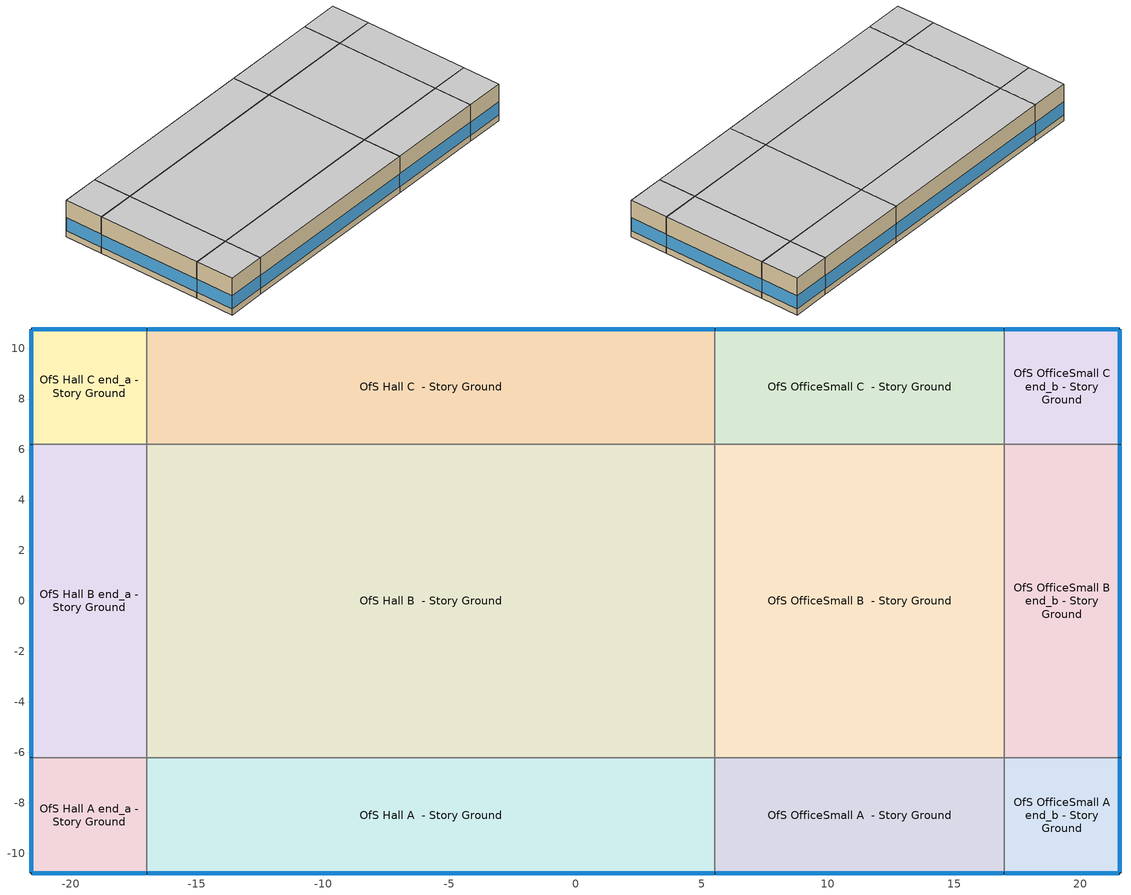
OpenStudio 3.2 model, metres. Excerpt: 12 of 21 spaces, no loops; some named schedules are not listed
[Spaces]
OfS Hall A end_a - Story Ground
 floor ground: -21.55,-10.78 -21.55,-6.2 -16.98,-6.2 -16.98,-10.78 z0
 wall outside: -21.55,-6.2 -21.55,-10.78 -16.98,-10.78 z0:4.57
 wall to OfS Hall B end_a - Story Ground: -16.98,-6.2 -21.55,-6.2 z0:4.57
 wall to OfS Hall A  - Story Ground: -16.98,-10.78 -16.98,-6.2 z0:4.57
 window: -21.55,-6.23 -21.55,-10.75 / -21.53,-10.78 -17.01,-10.78 z0.76:2.38
 ceiling adiabatic (DEER Carpeted 4in Slab Floor): -16.98,-10.78 -16.98,-6.2 -21.55,-6.2 -21.55,-10.78 z4.57
OfS Hall B end_a - Story Ground
 floor ground: -21.55,-6.2 -21.55,6.2 -16.98,6.2 -16.98,-6.2 z0
 wall outside: -21.55,6.2 -21.55,-6.2 z0:4.57
 wall to OfS Hall C end_a - Story Ground: -16.98,6.2 -21.55,6.2 z0:4.57
 wall to OfS Hall B  - Story Ground: -16.98,-6.2 -16.98,6.2 z0:4.57
 window: -21.55,6.18 -21.55,-6.18 z0.76:2.37
 ceiling adiabatic (DEER Carpeted 4in Slab Floor): -16.98,-6.2 -16.98,6.2 -21.55,6.2 -21.55,-6.2 z4.57
OfS Hall C end_a - Story Ground
 floor ground: -21.55,6.2 -21.55,10.78 -16.98,10.78 -16.98,6.2 z0
 wall outside: -16.98,10.78 -21.55,10.78 -21.55,6.2 z0:4.57
 wall to OfS Hall C  - Story Ground: -16.98,6.2 -16.98,10.78 z0:4.57
 window: -21.55,10.75 -21.55,6.23 / -17.01,10.78 -21.53,10.78 z0.76:2.38
 ceiling adiabatic (DEER Carpeted 4in Slab Floor): -16.98,6.2 -16.98,10.78 -21.55,10.78 -21.55,6.2 z4.57
OfS Hall A  - Story Ground
 floor ground: -16.98,-10.78 -16.98,-6.2 5.53,-6.2 5.53,-10.78 z0
 wall outside: -16.98,-10.78 5.53,-10.78 z0:4.57
 wall to OfS Hall B  - Story Ground: 5.53,-6.2 -16.98,-6.2 z0:4.57
 wall to OfS OfficeSmall A  - Story Ground: 5.53,-10.78 5.53,-6.2 z0:4.57
 window: -16.96,-10.78 5.5,-10.78 z0.76:2.37
 ceiling adiabatic (DEER Carpeted 4in Slab Floor): 5.53,-10.78 5.53,-6.2 -16.98,-6.2 -16.98,-10.78 z4.57
OfS Hall B  - Story Ground
 floor ground: -16.98,-6.2 -16.98,6.2 5.53,6.2 5.53,-6.2 z0
 wall to OfS Hall C  - Story Ground: 5.53,6.2 -16.98,6.2 z0:4.57
 wall to OfS OfficeSmall B  - Story Ground: 5.53,-6.2 5.53,6.2 z0:4.57
 ceiling adiabatic (DEER Carpeted 4in Slab Floor): 5.53,-6.2 5.53,6.2 -16.98,6.2 -16.98,-6.2 z4.57
OfS Hall C  - Story Ground
 floor ground: -16.98,6.2 -16.98,10.78 5.53,10.78 5.53,6.2 z0
 wall outside: 5.53,10.78 -16.98,10.78 z0:4.57
 wall to OfS OfficeSmall C  - Story Ground: 5.53,6.2 5.53,10.78 z0:4.57
 window: 5.5,10.78 -16.96,10.78 z0.76:2.37
 ceiling adiabatic (DEER Carpeted 4in Slab Floor): 5.53,6.2 5.53,10.78 -16.98,10.78 -16.98,6.2 z4.57
OfS OfficeSmall A  - Story Ground
 floor ground: 5.53,-10.78 5.53,-6.2 16.98,-6.2 16.98,-10.78 z0
 wall outside: 5.53,-10.78 16.98,-10.78 z0:4.57
 wall to OfS OfficeSmall B  - Story Ground: 16.98,-6.2 5.53,-6.2 z0:4.57
 wall to OfS OfficeSmall A end_b - Story Ground: 16.98,-10.78 16.98,-6.2 z0:4.57
 window: 5.55,-10.78 16.96,-10.78 z0.76:2.37
 ceiling adiabatic (DEER Carpeted 4in Slab Floor): 16.98,-10.78 16.98,-6.2 5.53,-6.2 5.53,-10.78 z4.57
OfS OfficeSmall B  - Story Ground
 floor ground: 5.53,-6.2 5.53,6.2 16.98,6.2 16.98,-6.2 z0
 wall to OfS OfficeSmall C  - Story Ground: 16.98,6.2 5.53,6.2 z0:4.57
 wall to OfS OfficeSmall B end_b - Story Ground: 16.98,-6.2 16.98,6.2 z0:4.57
 ceiling adiabatic (DEER Carpeted 4in Slab Floor): 16.98,-6.2 16.98,6.2 5.53,6.2 5.53,-6.2 z4.57
OfS OfficeSmall C  - Story Ground
 floor ground: 5.53,6.2 5.53,10.78 16.98,10.78 16.98,6.2 z0
 wall outside: 16.98,10.78 5.53,10.78 z0:4.57
 wall to OfS OfficeSmall C end_b - Story Ground: 16.98,6.2 16.98,10.78 z0:4.57
 window: 16.96,10.78 5.55,10.78 z0.76:2.37
 ceiling adiabatic (DEER Carpeted 4in Slab Floor): 16.98,6.2 16.98,10.78 5.53,10.78 5.53,6.2 z4.57
OfS OfficeSmall A end_b - Story Ground
 floor ground: 16.98,-10.78 16.98,-6.2 21.55,-6.2 21.55,-10.78 z0
 wall outside: 16.98,-10.78 21.55,-10.78 21.55,-6.2 z0:4.57
 wall to OfS OfficeSmall B end_b - Story Ground: 21.55,-6.2 16.98,-6.2 z0:4.57
 window: 17.01,-10.78 21.53,-10.78 / 21.55,-10.75 21.55,-6.23 z0.76:2.38
 ceiling adiabatic (DEER Carpeted 4in Slab Floor): 21.55,-10.78 21.55,-6.2 16.98,-6.2 16.98,-10.78 z4.57
OfS OfficeSmall B end_b - Story Ground
 floor ground: 16.98,-6.2 16.98,6.2 21.55,6.2 21.55,-6.2 z0
 wall outside: 21.55,-6.2 21.55,6.2 z0:4.57
 wall to OfS OfficeSmall C end_b - Story Ground: 21.55,6.2 16.98,6.2 z0:4.57
 window: 21.55,-6.18 21.55,6.18 z0.76:2.37
 ceiling adiabatic (DEER Carpeted 4in Slab Floor): 21.55,-6.2 21.55,6.2 16.98,6.2 16.98,-6.2 z4.57
OfS OfficeSmall C end_b - Story Ground
 floor ground: 16.98,6.2 16.98,10.78 21.55,10.78 21.55,6.2 z0
 wall outside: 21.55,6.2 21.55,10.78 16.98,10.78 z0:4.57
 window: 21.53,10.78 17.01,10.78 / 21.55,6.23 21.55,10.75 z0.76:2.38
 ceiling adiabatic (DEER Carpeted 4in Slab Floor): 21.55,6.2 21.55,10.78 16.98,10.78 16.98,6.2 z4.57
[Site]
San Francisco Intl Ap: Latitude {deg}=37.62; Longitude {deg}=-122.4; Time Zone {hr}=-8; Elevation {m}=2; Terrain=City
[Site:WaterMainsTemperature]
Calculation Method=Correlation; Annual Average Outdoor Air Temperature {C}=13.7833; Maximum Difference In Monthly Average Outdoor Air Temperatures {deltaC}=7.1
[SizingPeriod:DesignDay] Barometric Pressure {Pa}=101301; Sky Clearness=0; Rain Indicator=0; Snow Indicator=0; Day of Month=21; Daylight Saving Time Indicator=0; Humidity Indicating Type=Wetbulb; Dry-Bulb Temperature Range Modifier Type=DefaultMultipliers
Name | Maximum Dry-Bulb Temperature {C} | Daily Dry-Bulb Temperature Range {deltaC} | Humidity Indicating Conditions at Maximum Dry-Bulb | Wind Speed {m/s} | Wind Direction {deg} | Month | Day Type | Solar Model Indicator | ASHRAE Taub | ASHRAE Taud
San Francisco Intl Ap Ann Clg .4% Condns DB=>MWB 1 | 28.3 | 8.5 | 17.2 | 5.9 | 310 | 8 | SummerDesignDay | ASHRAETau | 0.365 | 2.435
San Francisco Intl Ap Ann Clg .4% Condns WB=>MDB 1 | 25.7 | 8.5 | 18.6 | 5.9 | 310 | 8 | SummerDesignDay | ASHRAETau | 0.365 | 2.435
San Francisco Intl Ap Ann Htg 99.6% Condns DB 1 | 3.8 | 0 | 3.8 | 2.2 | 150 | 1 | WinterDesignDay | ASHRAEClearSky
[ClimateZones]
Climate Zone Institution Name 1=CEC; Climate Zone Document Name 1=California Climate Zone Descriptions; Climate Zone Document Year 1=1995; Climate Zone Value 1=1; Climate Zone Institution Name 2=ASHRAE; Climate Zone Document Name 2=ANSI/ASHRAE Standard 169; Climate Zone Document Year 2=2006
[Building]
DEER 2015|OfS: Default Construction Set=Res DEER 2015 - OfS - CEC T24-CEC1; Default Schedule Set=Building Default Schedule Set; Standards Building Type=OfS
[Site:GroundTemperature:FCfactorMethod]
January Ground Temperature {C}=11.1; February Ground Temperature {C}=9; March Ground Temperature {C}=8.5; April Ground Temperature {C}=9.3; May Ground Temperature {C}=8.1; June Ground Temperature {C}=9.1; July Ground Temperature {C}=8.4; August Ground Temperature {C}=11.2; September Ground Temperature {C}=12.5; October Ground Temperature {C}=13.5; November Ground Temperature {C}=13.7; December Ground Temperature {C}=12.5
[DefaultConstructionSet]
Res DEER 2015 - OfS - CEC T24-CEC1: Default Exterior Surface Constructions=Default Surface Constructions 1; Default Interior Surface Constructions=Default Surface Constructions 2; Default Ground Contact Surface Constructions=Default Surface Constructions 3; Default Exterior SubSurface Constructions=Default Sub Surface Constructions 1; Default Interior SubSurface Constructions=Default Sub Surface Constructions 2; Interior Partition Construction=Typical Interior Partition
[DefaultSurfaceConstructions]
Name | Floor Construction | Wall Construction | Roof Ceiling Construction
Default Surface Constructions 1 | DEER Uncarpeted 6in Slab Floor | DEER Insulated Wood Framed Exterior Wall R-12.47 | DEER Wood Framed Roof R-20.41
Default Surface Constructions 2 | DEER Carpeted 4in Slab Floor | Typical Interior Wall | DEER Carpeted 4in Slab Floor
Default Surface Constructions 3 | DEER Carpeted 6in Slab Floor | Typical Uninsulated Basement Mass Wall
[Construction]
DEER Uncarpeted 6in Slab Floor: Typical Insulation R-10.97, 6 in. Normalweight Concrete Floor
DEER Insulated Wood Framed Exterior Wall R-12.47: 25mm Stucco, 5/8 in. Gypsum Board, Typical Insulation R-10.97, 5/8 in. Gypsum Board
DEER Wood Framed Roof R-20.41: Roof Membrane, Typical Insulation R-19.9, Metal Roof Surface
DEER Carpeted 4in Slab Floor: Typical Insulation, 4 in. Normalweight Concrete Floor, Typical Carpet Pad
Typical Interior Wall: G01 13mm gypsum board, G01 13mm gypsum board
DEER Carpeted 6in Slab Floor: 6 in. Normalweight Concrete Floor, Typical Carpet Pad
Typical Uninsulated Basement Mass Wall: 8 in. Concrete Block Basement Wall
DEER Metal Framed Window U-0.47 SHGC 0.49: Simple Glazing U-0.47 SHGC 0.49
DEER Metal Framed Window U-0.47 SHGC 0.49 1: Simple Glazing U-0.47 SHGC 0.49 1
Typical Uninsulated Swinging Door: Typical Insulation
U 0.98 SHGC 0.68 Sgl Ref-B-H Clr 6mm: REF B CLEAR HI 6MM
Typical Insulated Metal Door: F08 Metal surface, Typical Insulation
DEER Skylight U-1.11 SHGC 0.79: Simple Glazing U-1.23 SHGC 0.79
Typical Interior Window: Clear 3mm
Typical Interior Door; Typical Interior Partition: G05 25mm wood
InteriorFurnishings 1: Std Wood 6inch 1
[Material:NoMass] Roughness=Smooth; Thermal Absorptance=0.9; Solar Absorptance=0.7
Name | Thermal Resistance {m2-K/W} | Visible Absorptance
Typical Insulation R-10.97 | 1.93192 | 0.7
Typical Insulation R-19.9 | 3.50475 | 0.7
Typical Insulation | 0.0282222 | 0.7
Typical Carpet Pad | 0.21648 | 0.8
[Material] Thermal Absorptance=0.9
Name | Roughness | Thickness {m} | Conductivity {W/m-K} | Density {kg/m3} | Specific Heat {J/kg-K} | Solar Absorptance | Visible Absorptance
6 in. Normalweight Concrete Floor | MediumRough | 0.1524 | 2.31 | 2322 | 832 | 0.7 | 0.7
25mm Stucco | Smooth | 0.0254 | 0.72 | 1856 | 840 | 0.7 | 0.7
5/8 in. Gypsum Board | MediumSmooth | 0.0159 | 0.16 | 800 | 1090 | 0.7 | 0.7
Roof Membrane | VeryRough | 0.0095 | 0.16 | 1121.29 | 1460 | 0.7 | 0.7
Metal Roof Surface; F08 Metal surface | Smooth | 0.0008 | 45.28 | 7824 | 500 | 0.7 | 0.7
4 in. Normalweight Concrete Floor | MediumRough | 0.1016 | 2.31 | 2322 | 832 | 0.7 | 0.7
G01 13mm gypsum board | Smooth | 0.0127 | 0.160031 | 800.001 | 1090.73 | 0.7 | 0.5
8 in. Concrete Block Basement Wall | MediumRough | 0.2032 | 1.326 | 1842 | 912 | 0.7 | 0.7
G05 25mm wood | MediumSmooth | 0.0254 | 0.15 | 608 | 1630 | 0.5 | 0.5
Std Wood 6inch 1 | MediumSmooth | 0.15 | 0.12 | 540 | 1210 | 0.7 | 0.7
[DefaultSubSurfaceConstructions]
Name | Fixed Window Construction | Operable Window Construction | Door Construction | Glass Door Construction | Overhead Door Construction | Skylight Construction | Tubular Daylight Dome Construction | Tubular Daylight Diffuser Construction
Default Sub Surface Constructions 1 | DEER Metal Framed Window U-0.47 SHGC 0.49 | DEER Metal Framed Window U-0.47 SHGC 0.49 1 | Typical Uninsulated Swinging Door | U 0.98 SHGC 0.68 Sgl Ref-B-H Clr 6mm | Typical Insulated Metal Door | DEER Skylight U-1.11 SHGC 0.79 | Typical Interior Window | Typical Interior Window
Default Sub Surface Constructions 2 | Typical Interior Window | Typical Interior Window | Typical Interior Door
[WindowMaterial:SimpleGlazingSystem] Visible Transmittance=0.25
Name | U-Factor {W/m2-K} | Solar Heat Gain Coefficient
Simple Glazing U-0.47 SHGC 0.49; Simple Glazing U-0.47 SHGC 0.49 1 | 2.66878 | 0.49
Simple Glazing U-1.23 SHGC 0.79 | 7 | 0.79
[WindowMaterial:Glazing] Optical Data Type=SpectralAverage; Infrared Transmittance at Normal Incidence=0; Front Side Infrared Hemispherical Emissivity=0.84; Conductivity {W/m-K}=0.9; Dirt Correction Factor for Solar and Visible Transmittance=1; Solar Diffusing=No
Name | Thickness {m} | Solar Transmittance at Normal Incidence | Front Side Solar Reflectance at Normal Incidence | Back Side Solar Reflectance at Normal Incidence | Visible Transmittance at Normal Incidence | Front Side Visible Reflectance at Normal Incidence | Back Side Visible Reflectance at Normal Incidence | Back Side Infrared Hemispherical Emissivity
REF B CLEAR HI 6MM | 0.006 | 0.24 | 0.16 | 0.32 | 0.3 | 0.16 | 0.29 | 0.6
Clear 3mm | 0.003 | 0.837 | 0.075 | 0.075 | 0.898 | 0.081 | 0.081 | 0.84
[SpaceType] Standards Building Type=OfS
Name | Default Schedule Set | Design Specification Outdoor Air Object | Standards Space Type
OfS Hall - DEER 2015 | OfS Hall Schedule Set | OfS Hall Ventilation | Hall
OfS OfficeSmall - DEER 2015 | OfS OfficeSmall Schedule Set | OfS OfficeSmall Ventilation | OfficeSmall
[BuildingStory]
Story Ground: Nominal Z Coordinate {m}=0; Nominal Floor to Floor Height {m}=4.572
[Space] Building Story=Story Ground
Name | Space Type | Thermal Zone
OfS Hall A end_a - Story Ground | OfS Hall - DEER 2015 | Zone OfS Hall A end_a - Story Ground
OfS Hall B end_a - Story Ground | OfS Hall - DEER 2015 | Zone OfS Hall B end_a - Story Ground
OfS Hall C end_a - Story Ground | OfS Hall - DEER 2015 | Zone OfS Hall C end_a - Story Ground
OfS Hall A  - Story Ground | OfS Hall - DEER 2015 | Zone OfS Hall A  - Story Ground
OfS Hall B  - Story Ground | OfS Hall - DEER 2015 | Zone OfS Hall B  - Story Ground
OfS Hall C  - Story Ground | OfS Hall - DEER 2015 | Zone OfS Hall C  - Story Ground
OfS OfficeSmall A  - Story Ground | OfS OfficeSmall - DEER 2015 | Zone OfS OfficeSmall A  - Story Ground
OfS OfficeSmall B  - Story Ground | OfS OfficeSmall - DEER 2015 | Zone OfS OfficeSmall B  - Story Ground
OfS OfficeSmall C  - Story Ground | OfS OfficeSmall - DEER 2015 | Zone OfS OfficeSmall C  - Story Ground
OfS OfficeSmall A end_b - Story Ground | OfS OfficeSmall - DEER 2015 | Zone OfS OfficeSmall A end_b - Story Ground
OfS OfficeSmall B end_b - Story Ground | OfS OfficeSmall - DEER 2015 | Zone OfS OfficeSmall B end_b - Story Ground
OfS OfficeSmall C end_b - Story Ground | OfS OfficeSmall - DEER 2015 | Zone OfS OfficeSmall C end_b - Story Ground
[ThermalZone] Multiplier=1; Use Ideal Air Loads=No
Name | Thermostat
Zone OfS Hall A end_a - Story Ground | OfS Hall - DEER 2015 Thermostat 1
Zone OfS Hall B end_a - Story Ground | OfS Hall - DEER 2015 Thermostat 3
Zone OfS Hall C end_a - Story Ground | OfS Hall - DEER 2015 Thermostat 5
Zone OfS Hall A  - Story Ground | OfS Hall - DEER 2015 Thermostat
Zone OfS Hall B  - Story Ground | OfS Hall - DEER 2015 Thermostat 2
Zone OfS Hall C  - Story Ground | OfS Hall - DEER 2015 Thermostat 4
Zone OfS OfficeSmall A  - Story Ground | OfS OfficeSmall - DEER 2015 Thermostat
Zone OfS OfficeSmall B  - Story Ground | OfS OfficeSmall - DEER 2015 Thermostat 5
Zone OfS OfficeSmall C  - Story Ground | OfS OfficeSmall - DEER 2015 Thermostat 10
Zone OfS OfficeSmall A end_b - Story Ground | OfS OfficeSmall - DEER 2015 Thermostat 3
Zone OfS OfficeSmall B end_b - Story Ground | OfS OfficeSmall - DEER 2015 Thermostat 8
Zone OfS OfficeSmall C end_b - Story Ground | OfS OfficeSmall - DEER 2015 Thermostat 13
[People:Definition] Number of People Calculation Method=People/Area; Fraction Radiant=0.3
Name | People per Space Floor Area {person/m2}
OfS Hall People Definition | 0.0721182
OfS OfficeSmall People Definition | 0.0473612
[People] Work Efficiency Schedule=Work Efficiency Schedule; Clothing Insulation Schedule=Clothing Schedule; Air Velocity Schedule=Air Velocity Schedule; Multiplier=1
Name | People Definition | Space or SpaceType
OfS Hall People | OfS Hall People Definition | OfS Hall - DEER 2015
OfS OfficeSmall People | OfS OfficeSmall People Definition | OfS OfficeSmall - DEER 2015
[Lights:Definition] Design Level Calculation Method=Watts/Area
Name | Watts per Space Floor Area {W/m2}
OfS Hall Lights Definition | 6.45835
OfS OfficeSmall Lights Definition | 13.9931
[Lights] Fraction Replaceable=0
Name | Lights Definition | Space or SpaceType
OfS Hall Lights | OfS Hall Lights Definition | OfS Hall - DEER 2015
OfS OfficeSmall Lights | OfS OfficeSmall Lights Definition | OfS OfficeSmall - DEER 2015
[ElectricEquipment:Definition]
Name | Design Level Calculation Method | Watts per Space Floor Area {W/m2} | Fraction Latent | Fraction Radiant | Fraction Lost | Design Level {W}
OfS Hall Elec Equip Definition | Watts/Area | 2.15278 | 0 | 0.5 | 0
OfS OfficeSmall Elec Equip Definition | Watts/Area | 16.1459 | 0 | 0.5 | 0
Elevator Lift Motor | EquipmentLevel |  | 0 | 0 | 1 | 16055
Elevator Fan | EquipmentLevel |  |  | 0.5 |  | 74.7252
Elevator Lights | EquipmentLevel |  |  | 0.5 |  | 88.9586
[ElectricEquipment]
Name | Electric Equipment Definition | Space or SpaceType | Schedule | Multiplier
OfS Hall Elec Equip | OfS Hall Elec Equip Definition | OfS Hall - DEER 2015
OfS OfficeSmall Elec Equip | OfS OfficeSmall Elec Equip Definition | OfS OfficeSmall - DEER 2015
1 Elevator Lift Motors | Elevator Lift Motor | OfS Hall B  - Story Ground | Elevator Schedule 1 | 1
1 Elevator Fans | Elevator Fan | OfS Hall B  - Story Ground | Elevator Schedule 3 | 1
1 Elevator Lights | Elevator Lights | OfS Hall B  - Story Ground | Elevator Schedule 2 | 1
[DesignSpecification:OutdoorAir] Outdoor Air Method=Sum
Name | Outdoor Air Flow per Floor Area {m3/s-m2}
OfS Hall Ventilation | 0.000254
OfS OfficeSmall Ventilation | 0.0004572
[DefaultScheduleSet]
Name | Number of People Schedule | People Activity Level Schedule | Lighting Schedule | Electric Equipment Schedule | Infiltration Schedule | Hours of Operation Schedule
OfS Hall Schedule Set | D_OfS_All_Occup_Yr | DEER Activity 147W/person | D17_OfS_Hall_LF_Yr | D_OfS_All_Misc_Yr | D_OfS_All_C_Inf_Yr
OfS OfficeSmall Schedule Set | D_OfS_All_Occup_Yr | DEER Activity 132W/person | D17_OfS_OffSm_LF_Yr | D_OfS_All_Misc_Yr | D_OfS_All_C_Inf_Yr
Building Default Schedule Set |  |  |  |  |  | Building Hours of Operation NonResidential
[SpaceInfiltration:DesignFlowRate] Schedule=Always On Discrete; Design Flow Rate Calculation Method=Flow/ExteriorArea; Flow per Exterior Surface Area {m3/s-m2}=0.000193256; Constant Term Coefficient=0; Temperature Term Coefficient=0; Velocity Term Coefficient=0.224; Velocity Squared Term Coefficient=0
Name | Space or SpaceType
OfS Hall A  - Story Ground Infiltration | OfS Hall A  - Story Ground
OfS Hall A end_a - Story Ground Infiltration | OfS Hall A end_a - Story Ground
OfS Hall B end_a - Story Ground Infiltration | OfS Hall B end_a - Story Ground
OfS Hall C  - Story Ground Infiltration | OfS Hall C  - Story Ground
OfS Hall C end_a - Story Ground Infiltration | OfS Hall C end_a - Story Ground
OfS OfficeSmall A  - Story Ground Infiltration | OfS OfficeSmall A  - Story Ground
OfS OfficeSmall A end_b - Story Ground Infiltration | OfS OfficeSmall A end_b - Story Ground
OfS OfficeSmall B end_b - Story Ground Infiltration | OfS OfficeSmall B end_b - Story Ground
OfS OfficeSmall C  - Story Ground Infiltration | OfS OfficeSmall C  - Story Ground
OfS OfficeSmall C end_b - Story Ground Infiltration | OfS OfficeSmall C end_b - Story Ground
[Exterior:Lights:Definition]
Name | Design Level {W}
Parking Areas and Drives Def (W/ft^2) | 0.02
Building Facades Def (W/ft^2) | 0.15
Main Entries Def (W/ft) | 30
Other Doors Def (W/ft) | 20
[Exterior:Lights] Control Option=AstronomicalClock
Name | Exterior Lights Definition | Schedule | Multiplier
Parking Areas and Drives | Parking Areas and Drives Def (W/ft^2) | Schedule Ruleset 2 | 8100
Building Facades | Building Facades Def (W/ft^2) | Schedule Ruleset 1 | 6363.96
Main Entries | Main Entries Def (W/ft) | Schedule Ruleset 2 | 16
Other Doors | Other Doors Def (W/ft) | Schedule Ruleset 2 | 8
[ThermostatSetpoint:DualSetpoint] Heating Setpoint Temperature Schedule=D_OfS_All_HTemp_Yr; Cooling Setpoint Temperature Schedule=D_OfS_All_CTemp_Yr
OfS Hall - DEER 2015 Thermostat; OfS Hall - DEER 2015 Thermostat 1; OfS Hall - DEER 2015 Thermostat 2; OfS Hall - DEER 2015 Thermostat 3; OfS Hall - DEER 2015 Thermostat 4; OfS Hall - DEER 2015 Thermostat 5; OfS OfficeSmall - DEER 2015 Thermostat; OfS OfficeSmall - DEER 2015 Thermostat 3; OfS OfficeSmall - DEER 2015 Thermostat 5; OfS OfficeSmall - DEER 2015 Thermostat 8; OfS OfficeSmall - DEER 2015 Thermostat 10; OfS OfficeSmall - DEER 2015 Thermostat 13
[AvailabilityManager:NightCycle] Applicability Schedule=Always On Discrete; Control Type=CycleOnAny; Thermostat Tolerance {deltaC}=1; Cycling Run Time {s}=1800
Availability Manager Night Cycle 1; Availability Manager Night Cycle 2
[EnergyManagementSystem:Sensor]
OAT: Output Variable or Output Meter Index Key=Environment; Output Variable or Output Meter=Site Outdoor Air Drybulb Temperature
[EnergyManagementSystem:Actuator] Actuated Component Type=Schedule:Year; Actuated Component Control Type=Schedule Value
Name | Actuated Component
SYS9ZoneVAVHtgSch0 | D_OfS_All_HTemp_Yr
SYS9ZoneVAVClgSch0 | D_OfS_All_CTemp_Yr
[InternalMass:Definition]
Internal Mass Definition 2: Construction=InteriorFurnishings 1; Design Level Calculation Method=SurfaceArea/Area; Surface Area per Space Floor Area=2
[InternalMass] Internal Mass Definition=Internal Mass Definition 2; Multiplier=1
Name | Space or SpaceType
OfS Hall A end_a - Story Ground Mass | OfS Hall A end_a - Story Ground
OfS Hall C end_a - Story Ground Mass | OfS Hall C end_a - Story Ground
OfS Hall A  - Story Ground Mass | OfS Hall A  - Story Ground
OfS Hall B  - Story Ground Mass | OfS Hall B  - Story Ground
OfS Hall C  - Story Ground Mass | OfS Hall C  - Story Ground
OfS OfficeSmall A end_b - Story Ground Mass | OfS OfficeSmall A end_b - Story Ground
OfS OfficeSmall B end_b - Story Ground Mass | OfS OfficeSmall B end_b - Story Ground
OfS OfficeSmall A  - Story Ground Mass | OfS OfficeSmall A  - Story Ground
OfS OfficeSmall B  - Story Ground Mass | OfS OfficeSmall B  - Story Ground
OfS OfficeSmall C  - Story Ground Mass | OfS OfficeSmall C  - Story Ground
OfS Hall B end_a - Story Ground Mass | OfS Hall B end_a - Story Ground
OfS OfficeSmall C end_b - Story Ground Mass | OfS OfficeSmall C end_b - Story Ground
